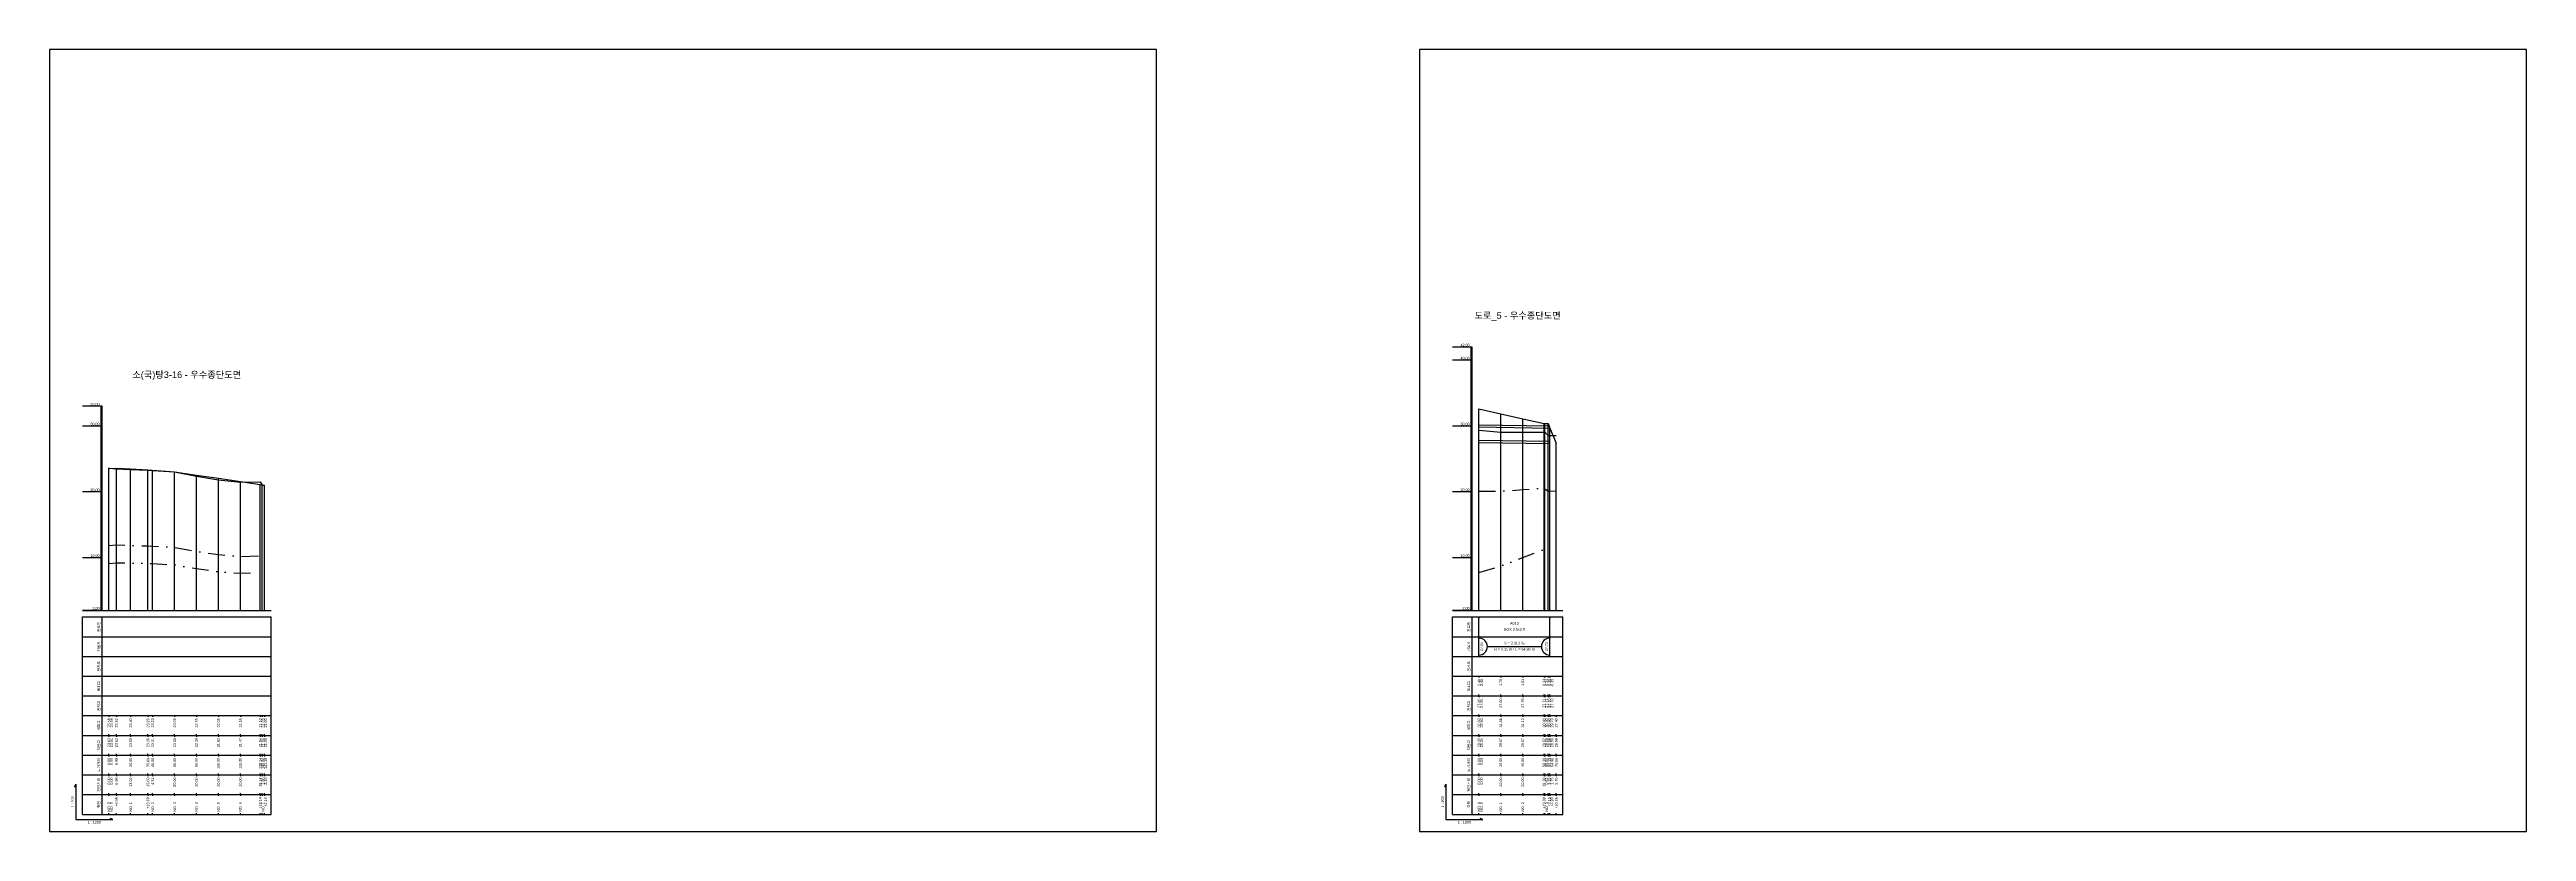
# Model space of a CAD drawing. Header units: millimetres. Extents: x -7351 to 135086, y 1419 to 5643.
# Drawn here: x 117689 to 119571, y 1419 to 2013 of the extents above; entities that cross this region are included whole.
import ezdxf
from ezdxf.enums import TextEntityAlignment as Align

# ---------------------------------------------------------------- set-up
doc = ezdxf.new("R2010")
doc.units = ezdxf.units.MM
doc.linetypes.add('DASHDOT', pattern=[25.4, 12.7, -6.35, 0, -6.35])
doc.linetypes.add('DIVIDE', pattern=[31.75, 12.7, -6.35, 0, -6.35, 0, -6.35])
for name, color, linetype in [('KZ_종단_계획선', 1, 'Continuous'), ('KZ_종단_관로', 4, 'Continuous'), ('KZ_종단_노선명', 7, 'Continuous'), ('KZ_종단_도각', 7, 'Continuous'), ('KZ_종단_수직선', 7, 'Continuous'), ('KZ_종단_암선1', 56, 'DASHDOT'), ('KZ_종단_암선2', 4, 'DIVIDE'), ('KZ_종단_지반선', 3, 'Continuous'), ('KZ_종단_테이블문자', 7, 'Continuous'), ('KZ_종단_테이블선', 7, 'Continuous'), ('KZ_종단_폴대', 7, 'Continuous')]:
    doc.layers.add(name, color=color, linetype=linetype)
doc.styles.get("Standard").update_dxf_attribs({"font": 'arial.ttf'})

msp = doc.modelspace()

# ---------------------------------------------------------------- linework, layer by layer
at = {"layer": 'KZ_종단_계획선'}
for points in [[(118775.4, 1740), (118775.4, 1740), (118792, 1736.3), (118808.7, 1732.6), (118824.9, 1729), (118825.4, 1729), (118828, 1729), (118829.4, 1725.5), (118834.2, 1714)], [(117734.4, 1694.9), (117734.4, 1694.9), (117740.2, 1694.6), (117751, 1694), (117764.1, 1693.4), (117767.7, 1693.2), (117784.4, 1692.3), (117801, 1689.8), (117817.7, 1687.3), (117834.4, 1684.8), (117849.5, 1682.5), (117851, 1682.3), (117852.8, 1682)]]:
    msp.add_lwpolyline(points, dxfattribs=at)
at = {"layer": 'KZ_종단_관로'}
for points in [[(118775.4, 1728), (118829.4, 1727.3)], [(118775.4, 1726.3), (118829.4, 1725.5)], [(118775.4, 1716.3), (118829.4, 1715.5)], [(118775.4, 1714.5), (118829.4, 1713.8)]]:
    msp.add_lwpolyline(points, dxfattribs=at)
at = {"layer": 'KZ_종단_도각'}
for points in [[(117689.4, 1419), (118530.4, 1419), (118530.4, 2013), (117689.4, 2013)], [(118730.4, 1419), (119571.4, 1419), (119571.4, 2013), (118730.4, 2013)]]:
    msp.add_lwpolyline(points, close=True, dxfattribs=at)
at = {"layer": 'KZ_종단_수직선'}
for p, q in [((118775.4, 1587), (118775.4, 1740)), ((118775.4, 1587), (118775.4, 1740)), ((118775.4, 1587), (118775.4, 1740)), ((118792, 1587), (118792, 1736.3)), ((118808.7, 1587), (118808.7, 1732.6)), ((118824.9, 1587), (118824.9, 1729)), ((118825.4, 1587), (118825.4, 1729)), ((118828, 1587), (118828, 1729)), ((118829.4, 1587), (118829.4, 1725.5)), ((118834.2, 1587), (118834.2, 1714)), ((117734.4, 1587), (117734.4, 1694.9)), ((117734.4, 1587), (117734.4, 1694.9)), ((117734.4, 1587), (117734.4, 1694.9)), ((117740.2, 1587), (117740.2, 1694.6)), ((117751, 1587), (117751, 1694)), ((117764.1, 1587), (117764.1, 1693.4)), ((117767.7, 1587), (117767.7, 1693.2)), ((117784.4, 1587), (117784.4, 1692.3)), ((117801, 1587), (117801, 1689.8)), ((117817.7, 1587), (117817.7, 1687.3)), ((117834.4, 1587), (117834.4, 1684.8)), ((117849.5, 1587), (117849.5, 1682.5)), ((117851, 1587), (117851, 1682.3)), ((117852.8, 1587), (117852.8, 1682))]:
    msp.add_line(p, q, dxfattribs=at)
at = {"layer": 'KZ_종단_암선1', "flags": 128}
for points in [[(118775.4, 1677.6), (118775.4, 1677.6), (118792, 1677.5), (118808.7, 1678.7), (118824.9, 1679.8), (118825.4, 1679.8), (118828, 1677.5), (118829.4, 1677.6), (118834.2, 1677.9)], [(117734.4, 1636.7), (117734.4, 1636.2), (117740.2, 1636.7), (117751, 1636.4), (117764.1, 1635.9), (117767.7, 1635.8), (117784.4, 1634.8), (117801, 1631.8), (117817.7, 1629.4), (117834.4, 1627.9), (117849.5, 1628.6), (117851, 1625.9), (117852.8, 1626)]]:
    msp.add_lwpolyline(points, dxfattribs=at)
at = {"layer": 'KZ_종단_암선2', "flags": 128}
for points in [[(117734.4, 1623.1), (117734.4, 1622.7), (117740.2, 1623.2), (117751, 1623), (117764.1, 1622.6), (117767.7, 1622.5), (117784.4, 1621.6), (117801, 1618.7), (117817.7, 1616.4), (117834.4, 1615.2), (117849.5, 1615.9), (117851, 1613.2), (117852.8, 1613.2)], [(118775.4, 1615.7), (118775.4, 1615.7), (118792, 1620.7), (118808.7, 1627.2), (118824.9, 1633.4), (118825.4, 1633.5), (118828, 1632), (118829.4, 1632.6), (118834.2, 1634.5)]]:
    msp.add_lwpolyline(points, dxfattribs=at)
at = {"layer": 'KZ_종단_지반선', "flags": 128}
for points in [[(118775.4, 1723.8), (118775.4, 1723.8), (118792, 1722.4), (118808.7, 1722.4), (118824.9, 1722.4), (118825.4, 1722.4), (118828, 1719.8), (118829.4, 1719.8), (118834.2, 1719.8)], [(117734.4, 1695.2), (117734.4, 1694.7), (117740.2, 1695.1), (117751, 1694.5), (117764.1, 1693.8), (117767.7, 1693.6), (117784.4, 1692.3), (117801, 1688.9), (117817.7, 1686.2), (117834.4, 1684.4), (117849.5, 1684.7), (117851, 1682), (117852.8, 1682)]]:
    msp.add_lwpolyline(points, dxfattribs=at)
at = {"layer": 'KZ_종단_테이블문자'}
for p, q in [((118775.4, 1582), (118775.4, 1581)), ((118775.4, 1568), (118775.4, 1581)), ((118829.4, 1582), (118829.4, 1581)), ((118829.4, 1568), (118829.4, 1581)), ((118775.4, 1567), (118775.4, 1568)), ((118775.4, 1567), (118775.4, 1566)), ((118775.4, 1553), (118775.4, 1566)), ((118829.4, 1567), (118829.4, 1568)), ((118829.4, 1567), (118829.4, 1566)), ((118829.4, 1553), (118829.4, 1566)), ((118775.4, 1552), (118775.4, 1553)), ((118781.8, 1559.5), (118823, 1559.5)), ((118829.4, 1552), (118829.4, 1553))]:
    msp.add_line(p, q, dxfattribs=at)
for centre, start, end in [((118775.4, 1559.5), 270, 90), ((118829.4, 1559.5), 90, 270)]:
    msp.add_arc(centre, 6.5, start, end, dxfattribs=at)
at = {"layer": 'KZ_종단_테이블선'}
for p, q in [((117714.4, 1587), (117857.8, 1587)), ((117714.4, 1567), (117714.4, 1582)), ((117714.4, 1582), (117857.8, 1582)), ((117729.4, 1567), (117729.4, 1582)), ((117857.8, 1567), (117857.8, 1582)), ((118755.4, 1587), (118839.2, 1587)), ((118755.4, 1567), (118755.4, 1582)), ((118755.4, 1582), (118839.2, 1582)), ((118770.4, 1567), (118770.4, 1582)), ((118839.2, 1567), (118839.2, 1582)), ((117714.4, 1552), (117714.4, 1567)), ((117714.4, 1567), (117857.8, 1567)), ((117729.4, 1552), (117729.4, 1567)), ((117857.8, 1552), (117857.8, 1567)), ((118755.4, 1552), (118755.4, 1567)), ((118755.4, 1567), (118839.2, 1567)), ((118770.4, 1552), (118770.4, 1567)), ((118839.2, 1552), (118839.2, 1567)), ((117714.4, 1537), (117714.4, 1552)), ((117714.4, 1552), (117857.8, 1552)), ((117729.4, 1537), (117729.4, 1552)), ((117857.8, 1537), (117857.8, 1552)), ((118755.4, 1537), (118755.4, 1552)), ((118755.4, 1552), (118839.2, 1552)), ((118770.4, 1537), (118770.4, 1552)), ((118839.2, 1537), (118839.2, 1552)), ((117714.4, 1522), (117714.4, 1537)), ((117714.4, 1537), (117857.8, 1537)), ((117729.4, 1522), (117729.4, 1537)), ((117857.8, 1522), (117857.8, 1537)), ((118755.4, 1522), (118755.4, 1537)), ((118755.4, 1537), (118839.2, 1537)), ((118770.4, 1522), (118770.4, 1537)), ((118775.4, 1537), (118775.4, 1536)), ((118775.4, 1537), (118775.4, 1536)), ((118792, 1537), (118792, 1536)), ((118808.7, 1537), (118808.7, 1536)), ((118824.9, 1537), (118824.9, 1536)), ((118825.4, 1537), (118825.4, 1536)), ((118828, 1537), (118828, 1536)), ((118829.4, 1537), (118829.4, 1536)), ((118839.2, 1522), (118839.2, 1537)), ((117714.4, 1507), (117714.4, 1522)), ((117714.4, 1522), (117857.8, 1522)), ((117714.4, 1492), (117714.4, 1507)), ((117714.4, 1507), (117857.8, 1507)), ((117729.4, 1507), (117729.4, 1522)), ((117729.4, 1492), (117729.4, 1507)), ((117734.4, 1507), (117734.4, 1506)), ((117734.4, 1507), (117734.4, 1506)), ((117740.2, 1507), (117740.2, 1506)), ((117751, 1507), (117751, 1506)), ((117764.1, 1507), (117764.1, 1506)), ((117767.7, 1507), (117767.7, 1506)), ((117784.4, 1507), (117784.4, 1506)), ((117801, 1507), (117801, 1506)), ((117817.7, 1507), (117817.7, 1506)), ((117834.4, 1507), (117834.4, 1506)), ((117849.5, 1507), (117849.5, 1506)), ((117851, 1507), (117851, 1506)), ((117852.8, 1507), (117852.8, 1506)), ((117857.8, 1507), (117857.8, 1522)), ((117857.8, 1492), (117857.8, 1507)), ((118755.4, 1507), (118755.4, 1522)), ((118755.4, 1522), (118839.2, 1522)), ((118755.4, 1492), (118755.4, 1507)), ((118755.4, 1507), (118839.2, 1507)), ((118770.4, 1507), (118770.4, 1522)), ((118770.4, 1492), (118770.4, 1507)), ((118775.4, 1522), (118775.4, 1523)), ((118775.4, 1522), (118775.4, 1523)), ((118775.4, 1522), (118775.4, 1521)), ((118775.4, 1522), (118775.4, 1521)), ((118775.4, 1507), (118775.4, 1508)), ((118775.4, 1507), (118775.4, 1508)), ((118775.4, 1507), (118775.4, 1506)), ((118775.4, 1507), (118775.4, 1506)), ((118792, 1522), (118792, 1523)), ((118792, 1522), (118792, 1521)), ((118792, 1507), (118792, 1508)), ((118792, 1507), (118792, 1506)), ((118808.7, 1522), (118808.7, 1523)), ((118808.7, 1522), (118808.7, 1521)), ((118808.7, 1507), (118808.7, 1508)), ((118808.7, 1507), (118808.7, 1506)), ((118824.9, 1522), (118824.9, 1523)), ((118824.9, 1522), (118824.9, 1521)), ((118824.9, 1507), (118824.9, 1508)), ((118824.9, 1507), (118824.9, 1506)), ((118825.4, 1522), (118825.4, 1523)), ((118825.4, 1522), (118825.4, 1521)), ((118825.4, 1507), (118825.4, 1508)), ((118825.4, 1507), (118825.4, 1506)), ((118828, 1522), (118828, 1523)), ((118828, 1522), (118828, 1521)), ((118828, 1507), (118828, 1508)), ((118828, 1507), (118828, 1506)), ((118829.4, 1522), (118829.4, 1523)), ((118829.4, 1522), (118829.4, 1521)), ((118829.4, 1507), (118829.4, 1508)), ((118829.4, 1507), (118829.4, 1506)), ((118834.2, 1507), (118834.2, 1506)), ((118839.2, 1507), (118839.2, 1522)), ((118839.2, 1492), (118839.2, 1507)), ((117714.4, 1477), (117714.4, 1492)), ((117714.4, 1492), (117857.8, 1492)), ((117729.4, 1477), (117729.4, 1492)), ((117734.4, 1492), (117734.4, 1493)), ((117734.4, 1492), (117734.4, 1493)), ((117734.4, 1492), (117734.4, 1491)), ((117734.4, 1492), (117734.4, 1491)), ((117740.2, 1492), (117740.2, 1493)), ((117740.2, 1492), (117740.2, 1491)), ((117751, 1492), (117751, 1493)), ((117751, 1492), (117751, 1491)), ((117764.1, 1492), (117764.1, 1493)), ((117764.1, 1492), (117764.1, 1491)), ((117767.7, 1492), (117767.7, 1493)), ((117767.7, 1492), (117767.7, 1491)), ((117784.4, 1492), (117784.4, 1493)), ((117784.4, 1492), (117784.4, 1491)), ((117801, 1492), (117801, 1493)), ((117801, 1492), (117801, 1491)), ((117817.7, 1492), (117817.7, 1493)), ((117817.7, 1492), (117817.7, 1491)), ((117834.4, 1492), (117834.4, 1493)), ((117834.4, 1492), (117834.4, 1491)), ((117849.5, 1492), (117849.5, 1493)), ((117849.5, 1492), (117849.5, 1491)), ((117851, 1492), (117851, 1493)), ((117851, 1492), (117851, 1491)), ((117852.8, 1492), (117852.8, 1493)), ((117852.8, 1492), (117852.8, 1491)), ((117857.8, 1477), (117857.8, 1492)), ((118755.4, 1477), (118755.4, 1492)), ((118755.4, 1492), (118839.2, 1492)), ((118770.4, 1477), (118770.4, 1492)), ((118775.4, 1492), (118775.4, 1493)), ((118775.4, 1492), (118775.4, 1493)), ((118775.4, 1492), (118775.4, 1491)), ((118775.4, 1492), (118775.4, 1491)), ((118792, 1492), (118792, 1493)), ((118792, 1492), (118792, 1491)), ((118808.7, 1492), (118808.7, 1493)), ((118808.7, 1492), (118808.7, 1491)), ((118824.9, 1492), (118824.9, 1493)), ((118824.9, 1492), (118824.9, 1491)), ((118825.4, 1492), (118825.4, 1493)), ((118825.4, 1492), (118825.4, 1491)), ((118828, 1492), (118828, 1493)), ((118828, 1492), (118828, 1491)), ((118829.4, 1492), (118829.4, 1493)), ((118829.4, 1492), (118829.4, 1491)), ((118834.2, 1492), (118834.2, 1493)), ((118834.2, 1492), (118834.2, 1491)), ((118839.2, 1477), (118839.2, 1492)), ((117714.4, 1462), (117714.4, 1477)), ((117714.4, 1477), (117857.8, 1477)), ((117729.4, 1462), (117729.4, 1477)), ((117734.4, 1477), (117734.4, 1478)), ((117734.4, 1477), (117734.4, 1478)), ((117734.4, 1477), (117734.4, 1476)), ((117734.4, 1477), (117734.4, 1476)), ((117740.2, 1477), (117740.2, 1478)), ((117740.2, 1477), (117740.2, 1476)), ((117751, 1477), (117751, 1478)), ((117751, 1477), (117751, 1476)), ((117764.1, 1477), (117764.1, 1478)), ((117764.1, 1477), (117764.1, 1476)), ((117767.7, 1477), (117767.7, 1478)), ((117767.7, 1477), (117767.7, 1476)), ((117784.4, 1477), (117784.4, 1478)), ((117784.4, 1477), (117784.4, 1476)), ((117801, 1477), (117801, 1478)), ((117801, 1477), (117801, 1476)), ((117817.7, 1477), (117817.7, 1478)), ((117817.7, 1477), (117817.7, 1476)), ((117834.4, 1477), (117834.4, 1478)), ((117834.4, 1477), (117834.4, 1476)), ((117849.5, 1477), (117849.5, 1478)), ((117849.5, 1477), (117849.5, 1476)), ((117851, 1477), (117851, 1478)), ((117851, 1477), (117851, 1476)), ((117852.8, 1477), (117852.8, 1478)), ((117852.8, 1477), (117852.8, 1476)), ((117857.8, 1462), (117857.8, 1477)), ((118755.4, 1462), (118755.4, 1477)), ((118755.4, 1477), (118839.2, 1477)), ((118770.4, 1462), (118770.4, 1477)), ((118775.4, 1477), (118775.4, 1478)), ((118775.4, 1477), (118775.4, 1478)), ((118775.4, 1477), (118775.4, 1476)), ((118775.4, 1477), (118775.4, 1476)), ((118792, 1477), (118792, 1478)), ((118792, 1477), (118792, 1476)), ((118808.7, 1477), (118808.7, 1478)), ((118808.7, 1477), (118808.7, 1476)), ((118824.9, 1477), (118824.9, 1478)), ((118824.9, 1477), (118824.9, 1476)), ((118825.4, 1477), (118825.4, 1478)), ((118825.4, 1477), (118825.4, 1476)), ((118828, 1477), (118828, 1478)), ((118828, 1477), (118828, 1476)), ((118829.4, 1477), (118829.4, 1478)), ((118829.4, 1477), (118829.4, 1476)), ((118834.2, 1477), (118834.2, 1478)), ((118834.2, 1477), (118834.2, 1476)), ((118839.2, 1462), (118839.2, 1477)), ((117714.4, 1447), (117714.4, 1462)), ((117714.4, 1462), (117857.8, 1462)), ((117729.4, 1447), (117729.4, 1462)), ((117734.4, 1462), (117734.4, 1463)), ((117734.4, 1462), (117734.4, 1463)), ((117734.4, 1462), (117734.4, 1461)), ((117734.4, 1462), (117734.4, 1461)), ((117740.2, 1462), (117740.2, 1463)), ((117740.2, 1462), (117740.2, 1461)), ((117751, 1462), (117751, 1463)), ((117751, 1462), (117751, 1461)), ((117764.1, 1462), (117764.1, 1463)), ((117764.1, 1462), (117764.1, 1461)), ((117767.7, 1462), (117767.7, 1463)), ((117767.7, 1462), (117767.7, 1461)), ((117784.4, 1462), (117784.4, 1463)), ((117784.4, 1462), (117784.4, 1461)), ((117801, 1462), (117801, 1463)), ((117801, 1462), (117801, 1461)), ((117817.7, 1462), (117817.7, 1463)), ((117817.7, 1462), (117817.7, 1461)), ((117834.4, 1462), (117834.4, 1463)), ((117834.4, 1462), (117834.4, 1461)), ((117849.5, 1462), (117849.5, 1463)), ((117849.5, 1462), (117849.5, 1461)), ((117851, 1462), (117851, 1463)), ((117851, 1462), (117851, 1461)), ((117852.8, 1462), (117852.8, 1463)), ((117852.8, 1462), (117852.8, 1461)), ((117857.8, 1447), (117857.8, 1462)), ((118755.4, 1447), (118755.4, 1462)), ((118755.4, 1462), (118839.2, 1462)), ((118770.4, 1447), (118770.4, 1462)), ((118775.4, 1462), (118775.4, 1463)), ((118775.4, 1462), (118775.4, 1463)), ((118775.4, 1462), (118775.4, 1461)), ((118775.4, 1462), (118775.4, 1461)), ((118792, 1462), (118792, 1463)), ((118792, 1462), (118792, 1461)), ((118808.7, 1462), (118808.7, 1463)), ((118808.7, 1462), (118808.7, 1461)), ((118824.9, 1462), (118824.9, 1463)), ((118824.9, 1462), (118824.9, 1461)), ((118825.4, 1462), (118825.4, 1463)), ((118825.4, 1462), (118825.4, 1461)), ((118828, 1462), (118828, 1463)), ((118828, 1462), (118828, 1461)), ((118829.4, 1462), (118829.4, 1463)), ((118829.4, 1462), (118829.4, 1461)), ((118834.2, 1462), (118834.2, 1463)), ((118834.2, 1462), (118834.2, 1461)), ((118839.2, 1447), (118839.2, 1462)), ((117714.4, 1432), (117714.4, 1447)), ((117714.4, 1447), (117857.8, 1447)), ((117714.4, 1432), (117857.8, 1432)), ((117729.4, 1432), (117729.4, 1447)), ((117734.4, 1447), (117734.4, 1448)), ((117734.4, 1447), (117734.4, 1448)), ((117734.4, 1447), (117734.4, 1446)), ((117734.4, 1447), (117734.4, 1446)), ((117734.4, 1432), (117734.4, 1433)), ((117734.4, 1432), (117734.4, 1433)), ((117740.2, 1447), (117740.2, 1448)), ((117740.2, 1447), (117740.2, 1446)), ((117740.2, 1432), (117740.2, 1433)), ((117751, 1447), (117751, 1448)), ((117751, 1447), (117751, 1446)), ((117751, 1432), (117751, 1433)), ((117764.1, 1447), (117764.1, 1448)), ((117764.1, 1447), (117764.1, 1446)), ((117764.1, 1432), (117764.1, 1433)), ((117767.7, 1447), (117767.7, 1448)), ((117767.7, 1447), (117767.7, 1446)), ((117767.7, 1432), (117767.7, 1433)), ((117784.4, 1447), (117784.4, 1448)), ((117784.4, 1447), (117784.4, 1446)), ((117784.4, 1432), (117784.4, 1433)), ((117801, 1447), (117801, 1448)), ((117801, 1447), (117801, 1446)), ((117801, 1432), (117801, 1433)), ((117817.7, 1447), (117817.7, 1448)), ((117817.7, 1447), (117817.7, 1446)), ((117817.7, 1432), (117817.7, 1433)), ((117834.4, 1447), (117834.4, 1448)), ((117834.4, 1447), (117834.4, 1446)), ((117834.4, 1432), (117834.4, 1433)), ((117849.5, 1447), (117849.5, 1448)), ((117849.5, 1447), (117849.5, 1446)), ((117849.5, 1432), (117849.5, 1433)), ((117851, 1447), (117851, 1448)), ((117851, 1447), (117851, 1446)), ((117851, 1432), (117851, 1433)), ((117852.8, 1447), (117852.8, 1448)), ((117852.8, 1447), (117852.8, 1446)), ((117852.8, 1432), (117852.8, 1433)), ((117857.8, 1432), (117857.8, 1447)), ((118755.4, 1432), (118755.4, 1447)), ((118755.4, 1447), (118839.2, 1447)), ((118755.4, 1432), (118839.2, 1432)), ((118770.4, 1432), (118770.4, 1447)), ((118775.4, 1447), (118775.4, 1448)), ((118775.4, 1447), (118775.4, 1448)), ((118775.4, 1447), (118775.4, 1446)), ((118775.4, 1447), (118775.4, 1446)), ((118775.4, 1432), (118775.4, 1433)), ((118775.4, 1432), (118775.4, 1433)), ((118792, 1447), (118792, 1448)), ((118792, 1447), (118792, 1446)), ((118792, 1432), (118792, 1433)), ((118808.7, 1447), (118808.7, 1448)), ((118808.7, 1447), (118808.7, 1446)), ((118808.7, 1432), (118808.7, 1433)), ((118824.9, 1447), (118824.9, 1448)), ((118824.9, 1447), (118824.9, 1446)), ((118824.9, 1432), (118824.9, 1433)), ((118825.4, 1447), (118825.4, 1448)), ((118825.4, 1447), (118825.4, 1446)), ((118825.4, 1432), (118825.4, 1433)), ((118828, 1447), (118828, 1448)), ((118828, 1447), (118828, 1446)), ((118828, 1432), (118828, 1433)), ((118829.4, 1447), (118829.4, 1448)), ((118829.4, 1447), (118829.4, 1446)), ((118829.4, 1432), (118829.4, 1433)), ((118834.2, 1447), (118834.2, 1448)), ((118834.2, 1447), (118834.2, 1446)), ((118834.2, 1432), (118834.2, 1433)), ((118839.2, 1432), (118839.2, 1447))]:
    msp.add_line(p, q, dxfattribs=at)
for points in [[(117709.4, 1453), (117708.4, 1453), (117709.4, 1455), (117709.4, 1428), (117737.4, 1428), (117735.4, 1429), (117735.4, 1428)], [(118750.4, 1453), (118749.4, 1453), (118750.4, 1455), (118750.4, 1428), (118778.4, 1428), (118776.4, 1429), (118776.4, 1428)]]:
    msp.add_lwpolyline(points, dxfattribs=at)
at = {"layer": 'KZ_종단_폴대'}
for p, q in [((118770.4, 1787), (118755.4, 1787)), ((118770.4, 1777), (118755.4, 1777)), ((117729.4, 1742), (117714.4, 1742)), ((117729.4, 1727), (117714.4, 1727)), ((118770.4, 1727), (118755.4, 1727)), ((117729.4, 1677), (117714.4, 1677)), ((118770.4, 1677), (118755.4, 1677)), ((117729.4, 1627), (117714.4, 1627)), ((118770.4, 1627), (118755.4, 1627)), ((117729.4, 1587), (117714.4, 1587)), ((118770.4, 1587), (118755.4, 1587))]:
    msp.add_line(p, q, dxfattribs=at)
for points in [[(118770.4, 1587), (118770.4, 1787), (118769.4, 1787), (118769.4, 1587), (118770.4, 1587)], [(117729.4, 1587), (117729.4, 1742), (117728.4, 1742), (117728.4, 1587), (117729.4, 1587)]]:
    msp.add_lwpolyline(points, dxfattribs=at)
for points in [[(118769.9, 1767, 1, 1, 0), (118769.9, 1777, 1, 1, 0)], [(118769.9, 1747, 1, 1, 0), (118769.9, 1757, 1, 1, 0)], [(117728.9, 1727, 1, 1, 0), (117728.9, 1737, 1, 1, 0)], [(118769.9, 1727, 1, 1, 0), (118769.9, 1737, 1, 1, 0)], [(117728.9, 1707, 1, 1, 0), (117728.9, 1717, 1, 1, 0)], [(118769.9, 1707, 1, 1, 0), (118769.9, 1717, 1, 1, 0)], [(117728.9, 1687, 1, 1, 0), (117728.9, 1697, 1, 1, 0)], [(118769.9, 1687, 1, 1, 0), (118769.9, 1697, 1, 1, 0)], [(117728.9, 1667, 1, 1, 0), (117728.9, 1677, 1, 1, 0)], [(118769.9, 1667, 1, 1, 0), (118769.9, 1677, 1, 1, 0)], [(117728.9, 1647, 1, 1, 0), (117728.9, 1657, 1, 1, 0)], [(118769.9, 1647, 1, 1, 0), (118769.9, 1657, 1, 1, 0)], [(117728.9, 1627, 1, 1, 0), (117728.9, 1637, 1, 1, 0)], [(118769.9, 1627, 1, 1, 0), (118769.9, 1637, 1, 1, 0)], [(117728.9, 1607, 1, 1, 0), (117728.9, 1617, 1, 1, 0)], [(118769.9, 1607, 1, 1, 0), (118769.9, 1617, 1, 1, 0)], [(117728.9, 1587, 1, 1, 0), (117728.9, 1597, 1, 1, 0)], [(118769.9, 1587, 1, 1, 0), (118769.9, 1597, 1, 1, 0)]]:
    msp.add_lwpolyline(points, format="xyseb", dxfattribs=at)

# ---------------------------------------------------------------- texts
at = {"layer": 'KZ_종단_노선명'}
for s, p in [('도로_5 - 우수종단도면', (118804.8, 1807)), ('소(국)탕3-16 - 우수종단도면', (117793.6, 1762))]:
    msp.add_text(s, height=5, dxfattribs=at).set_placement(p, align=Align.BOTTOM_CENTER)
at = {"layer": 'KZ_종단_테이블문자'}
msp.add_text('27.85', height=2, rotation=90, dxfattribs=at).set_placement((118776.4, 1559.5), align=Align.TOP_CENTER)
for s, p in [('BOX 2.5x2.0', (118802.4, 1573.5)), ('H = 0.15 m / L = 64.90 m', (118802.4, 1558.5))]:
    msp.add_text(s, height=2, dxfattribs=at).set_placement(p, align=Align.TOP_CENTER)
for s, p in [('S = 2.311 ‰', (118802.4, 1560.5)), ('A013', (118802.4, 1575.5))]:
    msp.add_text(s, height=2, dxfattribs=at).set_placement(p, align=Align.BOTTOM_CENTER)
msp.add_text('27.70', height=2, rotation=90, dxfattribs=at).set_placement((118828.4, 1559.5), align=Align.BOTTOM_CENTER)
for s, p in [('2.40', (118775.4, 1535)), ('2.40', (118777.4, 1535)), ('1.70', (118792, 1535)), ('1.01', (118808.7, 1535)), ('0.34', (118824.9, 1535)), ('0.34', (118826.9, 1535)), ('0.35', (118828.9, 1535)), ('-0.35', (118830.9, 1535)), ('27.85', (118775.4, 1520)), ('27.85', (118777.4, 1520)), ('27.80', (118792, 1520)), ('27.76', (118808.7, 1520)), ('27.71', (118824.9, 1520)), ('27.71', (118826.9, 1520)), ('27.70', (118828.9, 1520)), ('27.70', (118830.9, 1520)), ('23.58', (117734.4, 1505)), ('23.63', (117734.4, 1490)), ('23.58', (117736.4, 1505)), ('23.54', (117736.4, 1490)), ('23.52', (117740.2, 1505)), ('23.62', (117740.2, 1490)), ('23.40', (117751, 1505)), ('23.50', (117751, 1490)), ('23.26', (117764.1, 1505)), ('23.36', (117764.1, 1490)), ('23.23', (117767.7, 1505)), ('23.31', (117767.7, 1490)), ('23.05', (117784.4, 1505)), ('23.05', (117784.4, 1490)), ('22.55', (117801, 1505)), ('22.38', (117801, 1490)), ('22.05', (117817.7, 1505)), ('21.82', (117817.7, 1490)), ('21.55', (117834.4, 1505)), ('21.47', (117834.4, 1490)), ('21.10', (117849.5, 1505)), ('21.54', (117849.5, 1490)), ('21.05', (117851.5, 1505)), ('21.00', (117851.5, 1490)), ('21.00', (117853.5, 1505)), ('21.00', (117853.5, 1490)), ('32.60', (118775.4, 1505)), ('29.35', (118775.4, 1490)), ('32.60', (118777.4, 1505)), ('29.35', (118777.4, 1490)), ('31.86', (118792, 1505)), ('29.07', (118792, 1490)), ('31.12', (118808.7, 1505)), ('29.07', (118808.7, 1490)), ('30.40', (118824.9, 1505)), ('29.07', (118824.9, 1490)), ('30.40', (118826.9, 1505)), ('29.06', (118826.9, 1490)), ('30.40', (118828.9, 1505)), ('28.56', (118828.9, 1490)), ('29.70', (118830.9, 1505)), ('28.56', (118830.9, 1490)), ('27.40', (118834.2, 1505)), ('28.56', (118834.2, 1490)), ('0.00', (117734.4, 1475)), ('0.00', (117736.4, 1475)), ('6.98', (117740.2, 1475)), ('20.00', (117751, 1475)), ('35.69', (117764.1, 1475)), ('40.00', (117767.7, 1475)), ('60.00', (117784.4, 1475)), ('80.00', (117801, 1475)), ('100.00', (117817.7, 1475)), ('120.00', (117834.4, 1475)), ('138.14', (117849.5, 1475)), ('140.00', (117851.5, 1475)), ('142.18', (117853.5, 1475)), ('0.00', (118775.4, 1475)), ('0.00', (118777.4, 1475)), ('20.00', (118792, 1475)), ('40.00', (118808.7, 1475)), ('59.39', (118824.9, 1475)), ('60.00', (118826.9, 1475)), ('63.15', (118828.9, 1475)), ('64.90', (118830.9, 1475)), ('70.66', (118834.2, 1475)), ('0.00', (117734.4, 1460)), ('0.00', (117736.4, 1460)), ('6.98', (117740.2, 1460)), ('13.02', (117751, 1460)), ('15.69', (117764.1, 1460)), ('4.31', (117767.7, 1460)), ('20.00', (117784.4, 1460)), ('20.00', (117801, 1460)), ('20.00', (117817.7, 1460)), ('20.00', (117834.4, 1460)), ('18.14', (117849.5, 1460)), ('1.86', (117851.5, 1460)), ('2.18', (117853.5, 1460)), ('0.00', (118775.4, 1460)), ('0.00', (118777.4, 1460)), ('20.00', (118792, 1460)), ('20.00', (118808.7, 1460)), ('19.39', (118824.9, 1460)), ('0.61', (118826.9, 1460)), ('3.15', (118828.9, 1460)), ('1.75', (118830.9, 1460)), ('5.76', (118834.2, 1460)), ('+6.98', (117740.2, 1445)), ('+15.69', (117764.1, 1445)), ('+18.14', (117849.5, 1445)), ('+2.18', (117853.5, 1445)), ('+19.39', (118824.9, 1445)), ('+3.15', (118828.9, 1445)), ('+4.90', (118830.9, 1445)), ('+10.66', (118834.2, 1445))]:
    msp.add_text(s, height=2, rotation=90, dxfattribs=at).set_placement(p, align=Align.MIDDLE_RIGHT)
for s, p in [('NO. 0', (117734.4, 1434)), ('NO. 0', (117736.4, 1434)), ('NO. 1', (117751, 1434)), ('NO. 2', (117767.7, 1434)), ('NO. 3', (117784.4, 1434)), ('NO. 4', (117801, 1434)), ('NO. 5', (117817.7, 1434)), ('NO. 6', (117834.4, 1434)), ('NO. 7', (117851.5, 1434)), ('NO. 0', (118775.4, 1434)), ('NO. 0', (118777.4, 1434)), ('NO. 1', (118792, 1434)), ('NO. 2', (118808.7, 1434)), ('NO. 3', (118826.9, 1434))]:
    msp.add_text(s, height=2, rotation=90, dxfattribs=at).set_placement(p, align=Align.MIDDLE_LEFT)
at = {"layer": 'KZ_종단_테이블선'}
for s, p in [('관로명', (117728.4, 1574.5)), ('기울기', (117728.4, 1559.5)), ('관로명', (118769.4, 1574.5)), ('기울기', (118769.4, 1559.5)), ('관기초', (117728.4, 1544.5)), ('관기초', (118769.4, 1544.5)), ('토피고', (117728.4, 1529.5)), ('토피고', (118769.4, 1529.5)), ('관저고', (117728.4, 1514.5)), ('관저고', (118769.4, 1514.5)), ('계획고', (117728.4, 1499.5)), ('지반고', (117728.4, 1484.5)), ('계획고', (118769.4, 1499.5)), ('지반고', (118769.4, 1484.5)), ('누가거리', (117728.4, 1469.5)), ('누가거리', (118769.4, 1469.5)), ('점간거리', (117728.4, 1454.5)), ('점간거리', (118769.4, 1454.5)), ('1 : 200', (117708.4, 1441.5)), ('측점', (117728.4, 1439.5)), ('1 : 200', (118749.4, 1441.5)), ('측점', (118769.4, 1439.5))]:
    msp.add_text(s, height=2, rotation=90, dxfattribs=at).set_placement(p, align=Align.BOTTOM_CENTER)
for p in [(117723.4, 1427), (118764.4, 1427)]:
    msp.add_text('1 : 1200', height=2, dxfattribs=at).set_placement(p, align=Align.TOP_CENTER)
at = {"layer": 'KZ_종단_폴대'}
for s, p in [('42.00', (118768.4, 1787)), ('40.00', (118768.4, 1777)), ('33.00', (117727.4, 1742)), ('30.00', (117727.4, 1727)), ('30.00', (118768.4, 1727)), ('20.00', (117727.4, 1677)), ('20.00', (118768.4, 1677)), ('10.00', (117727.4, 1627)), ('10.00', (118768.4, 1627)), ('2.00', (117727.4, 1587)), ('2.00', (118768.4, 1587))]:
    msp.add_text(s, height=2, dxfattribs=at).set_placement(p, align=Align.BOTTOM_RIGHT)

doc.saveas('drawing.dxf')
